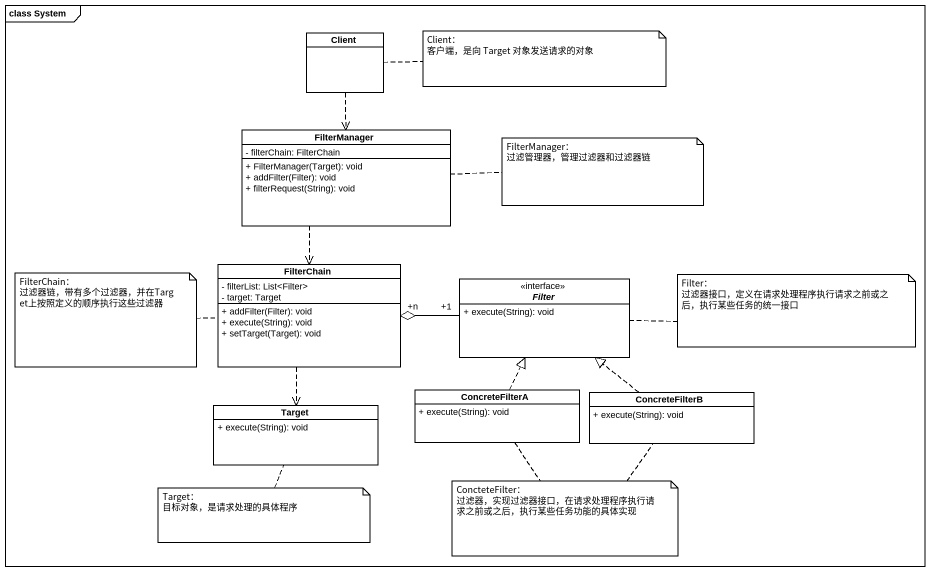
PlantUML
@startuml
mainframe class System
hide circle
hide empty members
skinparam classAttributeIconSize 0
class Client
class FilterManager {
  - filterChain: FilterChain
  + FilterManager(Target): void
  + addFilter(Filter): void
  + filterRequest(String): void
}
class FilterChain {
  - filterList: List<Filter>
  - target: Target
  + addFilter(Filter): void
  + execute(String): void
  + setTarget(Target): void
}
abstract class Filter <<interface>> {
  + execute(String): void
}
class Target {
  + execute(String): void
}
class ConcreteFilterA {
  + execute(String): void
}
class ConcreteFilterB {
  + execute(String): void
}
Client ..> FilterManager
FilterManager ..> FilterChain
FilterChain ..> Target
Filter "+1" -left-o "+n" FilterChain
ConcreteFilterA .up.|> Filter
ConcreteFilterB .up.|> Filter
note right of Client
  Client：
  客户端，是向 Target 对象发送请求的对象
end note
note right of FilterManager
  FilterManager：
  过滤管理器，管理过滤器和过滤器链
end note
note left of FilterChain
  FilterChain：
  过滤器链，带有多个过滤器，并在Target上按照定义的顺序执行这些过滤器
end note
note right of Filter
  Filter：
  过滤器接口，定义在请求处理程序执行请求之前或之后，执行某些任务的统一接口
end note
note bottom of Target
  Target：
  目标对象，是请求处理的具体程序
end note
note as N6
  ConcteteFilter：
  过滤器，实现过滤器接口，在请求处理程序执行请求之前或之后，执行某些任务功能的具体实现
end note
N6 .. ConcreteFilterA
N6 .. ConcreteFilterB
@enduml
